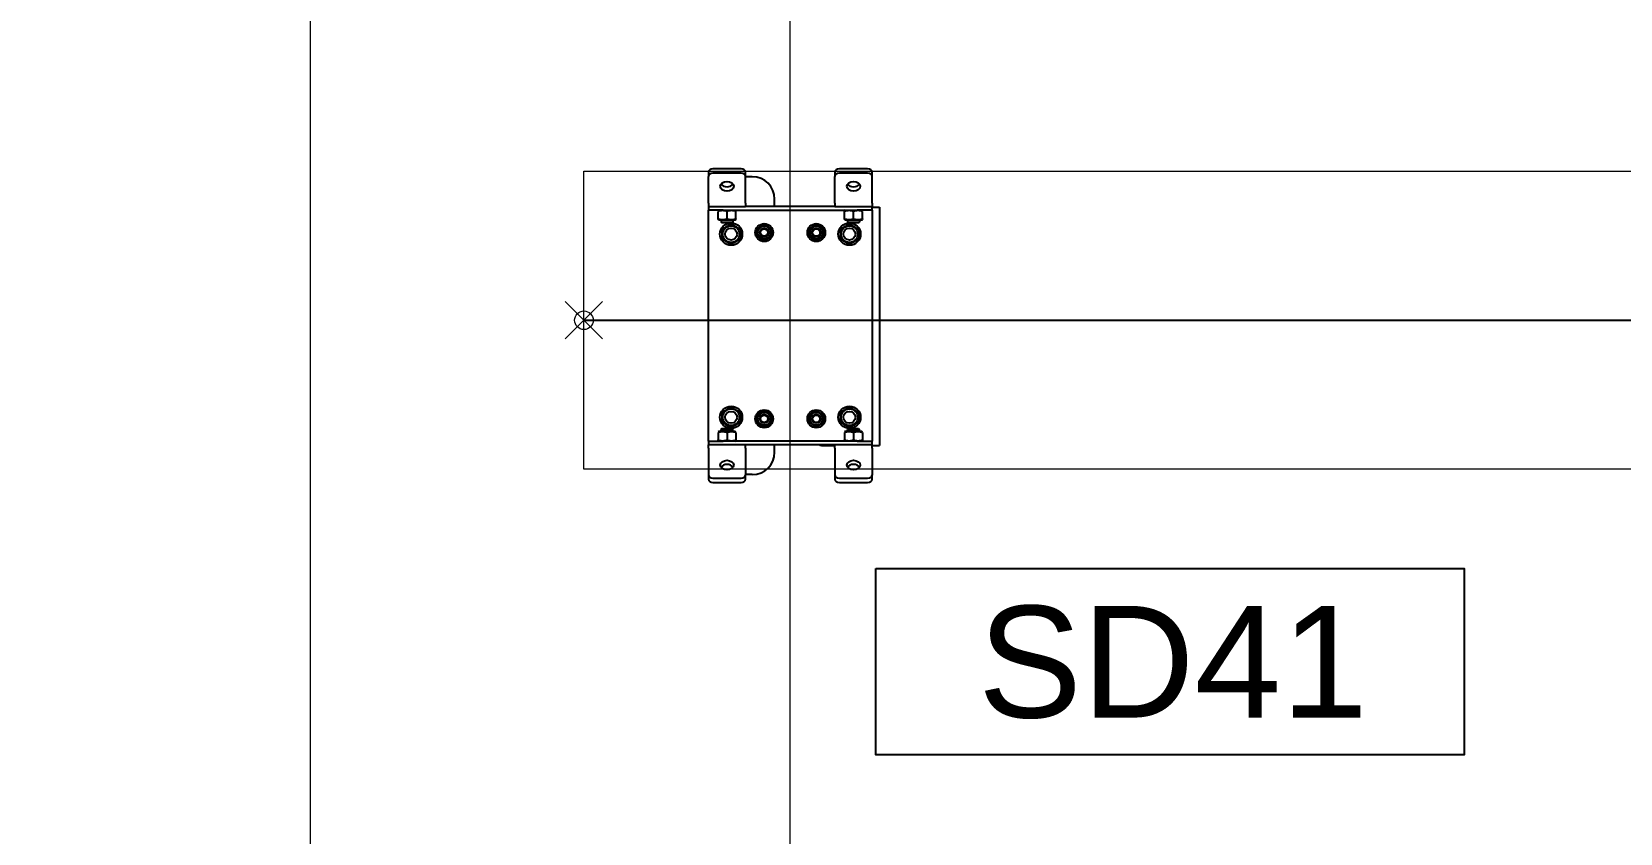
# Model space of a CAD drawing. Extents: x -3873 to 164127, y 7129 to 96529.
# Drawn here: x 84643 to 86777, y 59018 to 60094 of the extents above; entities that cross this region are included whole.
import ezdxf
from ezdxf.enums import TextEntityAlignment as Align

# ---------------------------------------------------------------- set-up
doc = ezdxf.new("R2010")
doc.units = 0
doc.header["$PDMODE"] = 35
doc.header["$PDSIZE"] = 25
doc.linetypes.add('CENTER', pattern=[50.8, 31.75, -6.35, 6.35, -6.35])
doc.layers.get('0').update_dxf_attribs({"linetype": 'CONTINUOUS'})
doc.layers.add('KROMEKA', color=1, linetype='CONTINUOUS')
doc.layers.add('LOGISTICS', color=3, linetype='CONTINUOUS')
doc.layers.add('LAYOUT Kromeka', color=1, linetype='CONTINUOUS', lineweight=5)
doc.styles.add('015_100', font='arial.ttf', dxfattribs={"height": 150})

# ---------------------------------------------------------------- blocks, each defined once
blk = doc.blocks.new('*U180')
at = {"ltscale": 10}
for p, q in [((-200, -1015), (-1800, -1015)), ((-1800, -1015), (-1800, -1415)), ((-1800, -1415), (-200, -1415))]:
    blk.add_line(p, q, dxfattribs=at)
at = {"color": 4, "linetype": 'CENTER', "ltscale": 10}
blk.add_lwpolyline([(-1800, -1215), (-200, -1215, -0.414214), (885, -2300), (885, -4800)], format="xyb", dxfattribs=at)
at = {"color": 5, "ltscale": 10}
blk.add_point((-1800, -1215), dxfattribs=at)
blk = doc.blocks.new('CD41-Line_clearer')
at = {"layer": 'KROMEKA', "color": 0}
for p, q in [((231.8, 452.2), (231.8, 414.2)), ((241.7, 458.2), (236, 458.2)), ((237.4, 452.2), (237.4, 414.2)), ((277.8, 458.2), (241.7, 458.2)), ((277.8, 458.2), (282.2, 458.2)), ((287.2, 458.2), (282.2, 458.2)), ((282.2, 408.2), (282.2, 458.2)), ((283.2, 468.2), (603.2, 468.2)), ((283.2, 458.2), (283.2, 468.2)), ((287.2, 458.2), (287.2, 438.2)), ((287.2, 458.2), (294.2, 458.2)), ((294.2, 458.2), (590.2, 458.2)), ((590.2, 458.2), (597.2, 458.2)), ((597.2, 438.2), (597.2, 458.2)), ((602.2, 458.2), (597.2, 458.2)), ((606.6, 458.2), (602.2, 458.2)), ((602.2, 458.2), (602.2, 408.2)), ((603.2, 458.2), (603.2, 468.2)), ((606.6, 458.2), (642.7, 458.2)), ((648.4, 458.2), (642.7, 458.2)), ((647, 414.2), (647, 452.2)), ((652.6, 414.2), (652.6, 452.2)), ((287.2, 444.3), (287.7, 445.2)), ((287.2, 258.2), (287.2, 438.2)), ((298.6, 445.2), (288.8, 445.2)), ((298.6, 433.2), (288.8, 433.2)), ((298.6, 445.2), (299.7, 445.2)), ((300.2, 444.3), (299.7, 445.2)), ((300.2, 422.1), (300.2, 444.3)), ((300.2, 441.2), (303, 441.2)), ((303, 425.2), (303, 441.2)), ((304.2, 440), (303, 441.2)), ((304.2, 440), (304.2, 426.4)), ((580.2, 440), (581.4, 441.2)), ((580.2, 426.4), (580.2, 440)), ((581.4, 441.2), (581.4, 425.2)), ((584.2, 441.2), (581.4, 441.2)), ((584.2, 444.3), (584.7, 445.2)), ((584.2, 444.3), (584.2, 422.1)), ((585.8, 445.2), (595.6, 445.2)), ((585.8, 433.2), (595.6, 433.2)), ((595.6, 445.2), (596.7, 445.2)), ((597.2, 444.3), (596.7, 445.2)), ((597.2, 438.2), (597.2, 258.2)), ((236, 408.2), (241.7, 408.2)), ((277.8, 408.2), (241.7, 408.2)), ((277.8, 408.2), (282.2, 408.2)), ((282.2, 408.2), (282.2, 288.2)), ((287.2, 422.1), (287.7, 421.2)), ((298.6, 421.2), (288.8, 421.2)), ((299.7, 421.2), (298.6, 421.2)), ((300.2, 422.1), (299.7, 421.2)), ((300.2, 425.2), (303, 425.2)), ((304.2, 426.4), (303, 425.2)), ((580.2, 426.4), (581.4, 425.2)), ((584.2, 425.2), (581.4, 425.2)), ((584.2, 422.1), (584.7, 421.2)), ((585.8, 421.2), (595.6, 421.2)), ((596.7, 421.2), (595.6, 421.2)), ((597.2, 422.1), (596.7, 421.2)), ((602.2, 408.2), (602.2, 288.2)), ((606.6, 408.2), (602.2, 408.2)), ((603.2, 390.2), (603.2, 408.2)), ((606.6, 408.2), (642.7, 408.2)), ((642.7, 408.2), (648.4, 408.2)), ((603.2, 390.2), (603.2, 388.1)), ((282.2, 327.2), (272.2, 327.2)), ((612.2, 327.2), (602.2, 327.2)), ((231.8, 282.2), (231.8, 244.2)), ((241.7, 288.2), (236, 288.2)), ((237.4, 282.2), (237.4, 244.2)), ((277.8, 288.2), (241.7, 288.2)), ((242.2, 297.2), (242.2, 288.2)), ((277.8, 288.2), (282.2, 288.2)), ((282.2, 238.2), (282.2, 288.2)), ((606.6, 288.2), (602.2, 288.2)), ((602.2, 288.2), (602.2, 238.2)), ((606.6, 288.2), (642.7, 288.2)), ((642.2, 297.2), (642.2, 288.2)), ((648.4, 288.2), (642.7, 288.2)), ((647, 244.2), (647, 282.2)), ((652.6, 244.2), (652.6, 282.2)), ((287.2, 274.3), (287.7, 275.2)), ((287.2, 258.2), (287.2, 238.2)), ((298.6, 275.2), (288.8, 275.2)), ((298.6, 263.2), (288.8, 263.2)), ((298.6, 275.2), (299.7, 275.2)), ((300.2, 274.3), (299.7, 275.2)), ((300.2, 252.1), (300.2, 274.3)), ((300.2, 271.2), (303, 271.2)), ((303, 255.2), (303, 271.2)), ((304.2, 270), (303, 271.2)), ((304.2, 256.4), (303, 255.2)), ((304.2, 270), (304.2, 256.4)), ((580.2, 270), (581.4, 271.2)), ((580.2, 256.4), (580.2, 270)), ((580.2, 256.4), (581.4, 255.2)), ((581.4, 271.2), (581.4, 255.2)), ((584.2, 271.2), (581.4, 271.2)), ((584.2, 274.3), (584.7, 275.2)), ((584.2, 274.3), (584.2, 252.1)), ((585.8, 275.2), (595.6, 275.2)), ((585.8, 263.2), (595.6, 263.2)), ((595.6, 275.2), (596.7, 275.2)), ((597.2, 274.3), (596.7, 275.2)), ((597.2, 238.2), (597.2, 258.2)), ((236, 238.2), (241.7, 238.2)), ((277.8, 238.2), (241.7, 238.2)), ((277.8, 238.2), (282.2, 238.2)), ((282.2, 238.2), (287.2, 238.2)), ((287.2, 252.1), (287.7, 251.2)), ((294.2, 238.2), (287.2, 238.2)), ((298.6, 251.2), (288.8, 251.2)), ((590.2, 238.2), (294.2, 238.2)), ((299.7, 251.2), (298.6, 251.2)), ((300.2, 252.1), (299.7, 251.2)), ((300.2, 255.2), (303, 255.2)), ((584.2, 255.2), (581.4, 255.2)), ((584.2, 252.1), (584.7, 251.2)), ((585.8, 251.2), (595.6, 251.2)), ((597.2, 238.2), (590.2, 238.2)), ((596.7, 251.2), (595.6, 251.2)), ((597.2, 252.1), (596.7, 251.2)), ((597.2, 238.2), (602.2, 238.2)), ((606.6, 238.2), (602.2, 238.2)), ((606.6, 238.2), (642.7, 238.2)), ((642.7, 238.2), (648.4, 238.2))]:
    blk.add_line(p, q, dxfattribs=at)
for centre, radius in [((319.2, 427.7), 15), ((319.2, 427.7), 11.2), ((319.2, 427.7), 8), ((319.2, 427.7), 8), ((565.2, 427.7), 15), ((565.2, 427.7), 11.2), ((565.2, 427.7), 8), ((565.2, 427.7), 8), ((317.2, 383.2), 12), ((317.2, 383.2), 8.7), ((317.2, 383.2), 6), ((317.2, 383.2), 6), ((317.2, 383.2), 4.93), ((567.2, 383.2), 12), ((567.2, 383.2), 8.7), ((567.2, 383.2), 6), ((567.2, 383.2), 6), ((567.2, 383.2), 4.93), ((317.2, 313.2), 12), ((317.2, 313.2), 8.7), ((567.2, 313.2), 12), ((567.2, 313.2), 8.7), ((317.2, 313.2), 6), ((317.2, 313.2), 6), ((317.2, 313.2), 4.93), ((567.2, 313.2), 6), ((567.2, 313.2), 6), ((567.2, 313.2), 4.93), ((319.2, 268.7), 15), ((319.2, 268.7), 11.2), ((565.2, 268.7), 15), ((565.2, 268.7), 11.2), ((319.2, 268.7), 8), ((319.2, 268.7), 8), ((565.2, 268.7), 8), ((565.2, 268.7), 8)]:
    blk.add_circle(centre, radius, dxfattribs=at)
for centre, start, end in [((272.2, 297.2), 90, 180), ((612.2, 297.2), 0, 90), ((272.2, 278.2), 221.6731, 229.3705), ((612.2, 278.2), 310.6295, 318.3269)]:
    blk.add_arc(centre, 30, start, end, dxfattribs=at)
for centre, major_axis, ratio, start_param, end_param in [((236, 452.2), (0, 6), 0.707107, 0, 1.570796), ((241.7, 452.2), (0, 6), 0.707107, 0, 1.570796), ((642.7, 452.2), (0, 6), 0.707107, 4.712389, 6.283185), ((648.4, 452.2), (0, 6), 0.707107, 4.712389, 6.283185), ((249.4, 433.2), (0, 9), 0.707107, 3.602147, 5.822631), ((634.9, 433.2), (0, -9), 0.707107, 3.602147, 5.822631), ((236, 414.2), (0, -6), 0.707107, 4.712389, 6.283185), ((241.7, 414.2), (0, -6), 0.707107, 4.712389, 6.283185), ((642.7, 414.2), (0, -6), 0.707107, 0, 1.570796), ((648.4, 414.2), (0, -6), 0.707107, 0, 1.570796), ((600.3, 390.2), (5.81, 3.13), 0.22847, 4.925391, 5.113536), ((600.3, 390.2), (12.6, 6.8), 0.22847, 4.741773, 4.821737), ((236, 282.2), (0, 6), 0.707107, 0, 1.570796), ((241.7, 282.2), (0, 6), 0.707107, 0, 1.570796), ((642.7, 282.2), (0, 6), 0.707107, 4.712389, 6.283185), ((648.4, 282.2), (0, 6), 0.707107, 4.712389, 6.283185), ((249.4, 263.2), (0, 9), 0.707107, 3.602147, 5.822631), ((634.9, 263.2), (0, -9), 0.707107, 3.602147, 5.822631), ((236, 244.2), (0, -6), 0.707107, 4.712389, 6.283185), ((241.7, 244.2), (0, -6), 0.707107, 4.712389, 6.283185), ((642.7, 244.2), (0, -6), 0.707107, 0, 1.570796), ((648.4, 244.2), (0, -6), 0.707107, 0, 1.570796)]:
    blk.add_ellipse(centre, major_axis=major_axis, ratio=ratio, start_param=start_param, end_param=end_param, dxfattribs=at)
for centre, major_axis in [((255.1, 433.2), (0, -9)), ((629.3, 433.2), (0, 9)), ((255.1, 263.2), (0, -9)), ((629.3, 263.2), (0, 9))]:
    blk.add_ellipse(centre, major_axis=major_axis, ratio=0.707107, dxfattribs=at)
for points in [[(288.8, 445.2), (286.8, 439.2), (288.8, 433.2)], [(288.8, 433.2), (286.8, 427.2), (288.8, 421.2)], [(298.6, 433.2), (300.6, 439.2), (298.6, 445.2)], [(298.6, 421.2), (300.6, 427.2), (298.6, 433.2)], [(305.3, 427.7), (308.8, 433.7), (312.3, 439.7)], [(312.3, 415.7), (308.8, 421.7), (305.3, 427.7)], [(312.3, 439.7), (319.2, 439.7), (326.1, 439.7)], [(326.1, 439.7), (329.6, 433.7), (333, 427.7)], [(333, 427.7), (329.6, 421.7), (326.1, 415.7)], [(551.3, 427.7), (554.8, 433.7), (558.3, 439.7)], [(558.3, 415.7), (554.8, 421.7), (551.3, 427.7)], [(558.3, 439.7), (565.2, 439.7), (572.1, 439.7)], [(572.1, 439.7), (575.6, 433.7), (579, 427.7)], [(579, 427.7), (575.6, 421.7), (572.1, 415.7)], [(585.8, 445.2), (583.8, 439.2), (585.8, 433.2)], [(585.8, 433.2), (583.8, 427.2), (585.8, 421.2)], [(595.6, 433.2), (597.6, 439.2), (595.6, 445.2)], [(595.6, 421.2), (597.6, 427.2), (595.6, 433.2)], [(326.1, 415.7), (319.2, 415.7), (312.3, 415.7)], [(572.1, 415.7), (565.2, 415.7), (558.3, 415.7)], [(306.2, 383.2), (309, 388), (311.7, 392.7)], [(311.7, 392.7), (317.2, 392.7), (322.7, 392.7)], [(322.7, 392.7), (325.4, 388), (328.2, 383.2)], [(556.2, 383.2), (559, 388), (561.7, 392.7)], [(561.7, 392.7), (567.2, 392.7), (572.7, 392.7)], [(572.7, 392.7), (575.4, 388), (578.2, 383.2)], [(311.7, 373.7), (309, 378.5), (306.2, 383.2)], [(322.7, 373.7), (317.2, 373.7), (311.7, 373.7)], [(328.2, 383.2), (325.4, 378.5), (322.7, 373.7)], [(561.7, 373.7), (559, 378.5), (556.2, 383.2)], [(572.7, 373.7), (567.2, 373.7), (561.7, 373.7)], [(578.2, 383.2), (575.4, 378.5), (572.7, 373.7)], [(306.2, 313.2), (309, 318), (311.7, 322.7)], [(311.7, 322.7), (317.2, 322.7), (322.7, 322.7)], [(322.7, 322.7), (325.4, 318), (328.2, 313.2)], [(557.5, 318.3), (562.1, 321.2), (566.8, 324.2)], [(566.8, 324.2), (571.6, 321.6), (576.5, 319)], [(311.7, 303.7), (309, 308.5), (306.2, 313.2)], [(322.7, 303.7), (317.2, 303.7), (311.7, 303.7)], [(328.2, 313.2), (325.4, 308.5), (322.7, 303.7)], [(557.9, 307.4), (557.7, 312.8), (557.5, 318.3)], [(567.6, 302.2), (562.7, 304.8), (557.9, 307.4)], [(576.9, 308.1), (572.2, 305.2), (567.6, 302.2)], [(576.5, 319), (576.7, 313.6), (576.9, 308.1)], [(305.3, 268.7), (308.8, 274.7), (312.3, 280.7)], [(312.3, 280.7), (319.2, 280.7), (326.1, 280.7)], [(326.1, 280.7), (329.6, 274.7), (333, 268.7)], [(551.3, 268.7), (554.8, 274.7), (558.3, 280.7)], [(558.3, 280.7), (565.2, 280.7), (572.1, 280.7)], [(572.1, 280.7), (575.6, 274.7), (579, 268.7)], [(288.8, 275.2), (286.8, 269.2), (288.8, 263.2)], [(288.8, 263.2), (286.8, 257.2), (288.8, 251.2)], [(298.6, 263.2), (300.6, 269.2), (298.6, 275.2)], [(298.6, 251.2), (300.6, 257.2), (298.6, 263.2)], [(312.3, 256.7), (308.8, 262.7), (305.3, 268.7)], [(326.1, 256.7), (319.2, 256.7), (312.3, 256.7)], [(333, 268.7), (329.6, 262.7), (326.1, 256.7)], [(558.3, 256.7), (554.8, 262.7), (551.3, 268.7)], [(572.1, 256.7), (565.2, 256.7), (558.3, 256.7)], [(579, 268.7), (575.6, 262.7), (572.1, 256.7)], [(585.8, 275.2), (583.8, 269.2), (585.8, 263.2)], [(585.8, 263.2), (583.8, 257.2), (585.8, 251.2)], [(595.6, 263.2), (597.6, 269.2), (595.6, 275.2)], [(595.6, 251.2), (597.6, 257.2), (595.6, 263.2)]]:
    blk.add_rational_spline(points, [1, 1.15470053838, 1], degree=2, dxfattribs=at)
blk = doc.blocks.new('_KROMEKA_POSNR')
at = {"layer": 'KROMEKA', "linetype": 'Continuous'}
blk.add_lwpolyline([(-3.992, -1.25), (3.912, -1.25), (3.912, 1.25), (-3.992, 1.25)], close=True, dxfattribs=at)
at = {"layer": 'KROMEKA', "linetype": 'Continuous', "style": '015_100'}
blk.add_attdef('POSNR', text='', height=1.5, dxfattribs=at).set_placement((0, 0), align=Align.MIDDLE)

msp = doc.modelspace()

# ---------------------------------------------------------------- linework, layer by layer
at = {"layer": 'LAYOUT Kromeka', "ltscale": 20}
msp.add_line((85662.1, 47010.5, -15419981.6), (85662.1, 60501.8, -15419981.6), dxfattribs=at)
at = {"layer": 'LAYOUT Kromeka', "elevation": -15419959.7}
msp.add_lwpolyline([(83727.6, 63133.9), (83722, 47023.6, 0.412929), (84124.9, 46618.6), (85259.1, 46618.6, 0.415704), (85662.1, 47023.6), (85662.1, 60626.6), (85662.1, 60701.8, 1), (85017.1, 60701.8), (85017.1, 60331.8), (85017.1, 56376, -1), (84371.2, 56376), (84372.6, 60367.8), (84372.6, 63130.5)], format="xyb", dxfattribs=at)
at = {"layer": 'LOGISTICS', "color": 4}
msp.add_lwpolyline([(85384.8, 59706.5), (86984.8, 59706.5, 0.414214), (88069.8, 60791.5), (88069.8, 63291.5)], format="xyb", dxfattribs=at)

# ---------------------------------------------------------------- block references
at = {"layer": 'LAYOUT Kromeka', "ltscale": 20, "xscale": -1, "rotation": 180}
msp.add_blockref('*U180', (87184.8, 58491.5), dxfattribs=at)
at = {"layer": 'LAYOUT Kromeka', "ltscale": 20, "rotation": 270}
msp.add_blockref('CD41-Line_clearer', (85313.9, 60141.4, -15419981.6), dxfattribs=at)
at = {"layer": 'LAYOUT Kromeka', "ltscale": 20}
ref = msp.add_blockref('_KROMEKA_POSNR', (86176.4, 59248.1), dxfattribs=dict(at, xscale=-100, yscale=100, zscale=100, rotation=180))
ref.add_attrib('POSNR', 'SD41', dxfattribs={"layer": 'KROMEKA', "linetype": 'Continuous', "height": 150, "style": '015_100'}).set_placement((86176.4, 59248.1), align=Align.MIDDLE)

doc.saveas('drawing.dxf')
